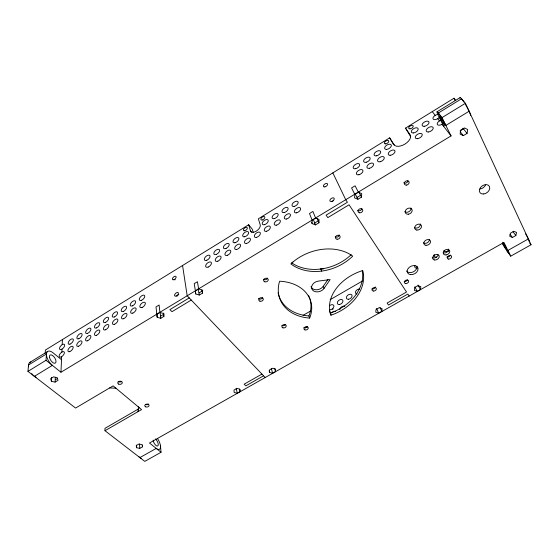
<?xml version="1.0" encoding="UTF-8"?>
<svg xmlns="http://www.w3.org/2000/svg" width="559" height="559" viewBox="0 0 559 559"><rect width="100%" height="100%" fill="white"/><g stroke="black" fill="none" stroke-linecap="round" stroke-linejoin="round"><path stroke-width="0.84" d="M312.097 223.614L312.16 220.232L309.483 213.552L312.914 211.463L315.639 218.122L319.035 219.421L318.958 222.803L315.493 224.893L312.097 223.614L311.51 222.126M507.034 250.991L510.73 256.162L531.05 244.765L465.423 103.282L461.524 98.775L438.354 113.016L441.987 117.642L451.057 135.914L60.966 372.245L61.658 356.656A3.431 1.691 -47.7 0 0 64.082 351.849A3.431 1.691 -47.7 0 0 59.534 354.644A3.431 1.691 -47.7 0 0 61.672 356.649M61.86 352.114L61.993 349.116M62.196 344.672L62.419 339.565M55.089 382.111L58.017 380.344L57.284 377.716L53.601 376.864L50.652 378.646L51.407 381.266L55.089 382.111L55.334 377.353M51.407 381.266L51.638 377.304M354.811 194.392L354.602 197.907L357.942 199.263L361.498 197.117L361.722 193.603L358.375 192.233L355.091 185.805L351.569 187.95L354.811 194.392L358.375 192.233M160.503 446.054L161.048 452.266L144.795 461.385L105.001 430.723L141.553 409.6L113.135 385.864L75.584 408.063L27.95 371.372L46.02 360.296L46.446 353.973A9.161 4.472 56.8 0 1 53.098 352.848L61.525 359.716M45.167 353.449L45.398 350.053L248.706 224.746L252.333 229.295L253.213 232.362M27.95 371.372L28.537 364.985L46.446 353.973A9.161 4.472 56.8 0 0 52.378 365.376L34.399 376.34M381.818 311.405L382.083 308.659L379.177 307.688L376.018 309.476L375.774 312.229L378.674 313.187L381.818 311.405L380.078 307.562M420.445 289.548L420.829 286.697L417.971 285.67L414.736 287.508L414.373 290.359L417.224 291.372L420.445 289.548L418.048 285.034M467.086 133.37L467.694 129.513L464.501 127.948L460.7 130.247L460.113 134.104L463.306 135.648L467.086 133.37L462.866 128.172M138.932 407.413L138.115 411.585L138.457 406.735M515.859 235.549L516.551 232.453L513.819 231.279L510.402 233.222L509.731 236.317L512.456 237.477L515.859 235.549L513.001 231.74M311.014 286.613A6.89 5.213 -20.1 0 0 316.513 289.793A6.89 5.213 -20.1 0 0 323.249 286.306L327.916 279.521M324.038 288.416L330.138 279.577L318.434 281.086A6.911 5.22 -20.1 0 0 312.383 289.897A6.911 5.22 -20.1 0 0 324.038 288.416L323.249 286.306M455.648 100.229L453.964 98.237L405.527 128.095L410.131 134.81A9.447 5.143 -30.7 0 1 404.954 144.075A9.447 5.143 -30.7 0 1 394.039 144.683L389.679 137.856L258.377 218.786L260.221 224.858A5.842 3.207 -38.6 0 1 256.288 231.126A5.842 3.207 -38.6 0 1 250.439 230.867L248.706 224.746M29.683 362.505L47.494 351.541M437.089 111.779L460.099 97.615M441.987 117.642L465.423 103.282M469.113 111.234L445.851 125.426A10.341 0.964 59.9 0 0 438.396 113.065A10.341 0.964 59.9 0 0 438.64 116.181L443.825 126.565M156.751 314.375L159.909 312.46L163.487 313.487L163.906 316.408L160.768 318.309L157.191 317.295L156.003 306.919L159.119 305.018L159.909 312.46M195.748 293.978L195.426 290.946L198.662 288.982L202.204 290.079L202.505 293.112L199.283 295.054L195.748 293.978L195.343 291.553M312.16 220.232L315.639 218.122M460.19 130.722L463.914 128.472M189.221 297.926L169.908 309.609L171.983 311.691L191.262 300.057M55.404 379.75L57.64 378.401M160.524 316.212L164.248 313.955M199.088 292.902L202.805 290.652M314.319 223.244L318.036 221.001M357.026 197.432L360.737 195.189M137.968 409.237L104.959 428.341L105.001 430.723M303.041 315.367L310.566 311.014M330.131 299.701L362.491 280.981M261.933 374.09L244.171 384.173L245.848 385.857L263.568 375.816M142.503 446.837L142.077 444.664L138.918 444.021L136.2 445.565L136.641 447.745L139.785 448.374L142.503 446.837L142.384 445.104M237.226 393.236L240.111 391.6L239.958 389.197L236.897 388.421L233.997 390.07L234.172 392.474L237.226 393.236L236.226 388.246M272.568 373.23L275.524 371.56L275.468 369.073L272.443 368.255L269.48 369.932L269.55 372.427L272.568 373.23L271.311 368.332M139.89 457.597L156.22 448.409A8.057 3.452 62.1 0 0 160.475 447.556A8.057 3.452 62.1 0 0 157.659 438.822M528.346 238.931L507.893 250.439A8.958 0.727 59 0 1 507.907 252.158A8.958 0.727 59 0 1 502.464 243.759M330.984 315.164L333.59 314.242A43.847 33.156 -20.4 0 0 363.029 271.618L362.728 270.57A40.688 29.536 -23 0 0 330.984 315.164L330.194 313.026L332.787 312.111A43.693 33.128 -20.4 0 0 362.26 270.353M320.279 269.082L321.949 268.893A17.238 13.06 -20.4 0 1 323.605 268.837M109.599 387.953L115.93 388.198M46.02 360.296L60.966 372.245M161.048 452.266L149.477 443.014L503.925 242.438L510.73 256.162M265.204 377.521L187.181 295.781L182.569 265.511M460.176 131.742L463.306 135.648M250.439 230.867L251.48 232.174M432.261 111.611L435.188 115.399M437.732 118.69L439.451 120.912M442.064 124.287L451.057 135.914M529.59 242.858L531.05 244.765M510.094 234.298L512.456 237.477M410.725 136.801L405.527 128.095M409.167 296.06L407.846 294.055L388.512 305.011L387.135 303.034L406.519 292.036L349.075 204.79L327.826 217.612L326.114 215.138L347.412 202.26L345.735 199.724L332.85 172.885M393.557 144.536L389.679 137.856M393.305 143.53L394.151 145.04M414.855 286.851L417.224 291.372M358.927 192.107L361.498 197.117M355.049 193.512L357.942 199.263M453.964 98.237L454.949 100.334M376.605 308.561L378.674 313.187M317.121 218.352L318.958 222.803M313.389 219.687L315.493 224.893M320.838 269.012L321.635 271.101M310.133 299.673A41.1 30.773 -15.6 0 1 308.938 315.933L309.665 318.085A41.24 30.801 -15.7 0 0 279.605 281.219A43.847 33.156 -20.4 0 0 309.665 318.085M274.665 368.297L275.524 371.56M269.138 370.792L269.55 372.427M239.601 389.113L240.111 391.6M201.932 289.883L202.505 293.112M198.662 288.982L197.411 281.729L194.218 283.672L195.426 290.946M198.172 288.584L199.283 295.054M163.542 313.103L163.906 316.408M160.153 312.502L160.768 318.309M156.862 313.976L157.191 317.295M139.519 444.042L139.785 448.374M136.487 445.139L136.641 447.745M177.028 296.214A2.341 1.286 -43.3 0 1 177.392 295.739M178.321 294.97A2.341 1.286 -43.3 0 1 178.817 294.719M267.558 278.109A2.348 1.824 -15.9 0 1 263.722 279.423M307.24 326.742A2.201 1.6 -17.9 0 1 303.858 327.546M339.236 234.913A2.411 1.894 -24 0 1 337.72 236.904A2.411 1.894 -24 0 1 335.197 236.785M375.382 286.921A2.257 1.656 -23.9 0 1 372.008 288.856M174.82 279.954A2.278 1.223 -42.8 0 1 175.177 279.5M332.535 309.393A3.137 2.089 -37.5 0 1 333.206 308.924M332.179 201.673A2.467 1.411 -34.6 0 1 332.626 201.24M333.15 200.863A2.467 1.411 -34.6 0 1 333.709 200.576M285.307 324.653A2.222 1.635 -16.4 0 1 281.89 325.464M262.646 297.493A2.306 1.754 -15.1 0 1 260.801 299.037A2.306 1.754 -15.1 0 1 258.51 298.464M329.649 305.668A3.158 2.089 -37.5 0 1 333.213 304.941A3.158 2.089 -37.5 0 1 333.241 307.946A3.158 2.089 -37.5 0 1 329.691 309.707M356.998 293.999A3.193 2.117 -35.3 0 1 355.81 291.218A3.193 2.117 -35.3 0 1 359.689 288.975M305.13 327.888A3.158 2.096 -39.8 0 1 307.233 326.924M331.585 312.949A3.186 2.131 -37.6 0 1 335.589 311.552M339.893 309.679A3.2 2.138 -36.8 0 1 341.605 306.884A3.2 2.138 -36.8 0 1 344.735 306.304M308.938 315.933A43.693 33.128 -20.4 0 1 278.075 292.595M308.617 295.669A41.1 30.773 -15.6 0 1 309.889 298.855M329.908 312.264A40.548 29.515 -23.1 0 1 329.426 310.699M351.192 254.68A43.986 34.938 -22.8 0 1 291.512 262.793M361.771 208.486A2.474 1.963 -27.6 0 1 360.192 210.561A2.474 1.963 -27.6 0 1 357.641 210.415M407.937 180.774A2.536 1.991 -32.7 0 1 406.253 182.926A2.536 1.991 -32.7 0 1 403.71 182.751M450.379 254.988A2.32 1.663 -29.6 0 1 446.893 256.972M407.476 279.877A2.264 1.642 -26.1 0 1 404.206 281.359M416.916 266.252A5.737 4.186 -27.1 0 1 413.094 271.953A5.737 4.186 -27.1 0 1 406.568 270.94M448.563 249.062A3.501 2.529 -29.8 0 1 446.941 252.116A3.501 2.529 -29.8 0 1 443.301 252.773M438.032 254.827A3.487 2.529 -29 0 1 435.65 257.615A3.487 2.529 -29 0 1 432.191 257.475M429.347 239.336A3.55 2.62 -29.5 0 1 427.362 242.725A3.55 2.62 -29.5 0 1 423.415 242.774M420.333 223.984A3.62 2.725 -30 0 1 418.342 227.478A3.62 2.725 -30 0 1 414.303 227.506M410.97 208.032A3.689 2.83 -30.6 0 1 408.964 211.637A3.689 2.83 -30.6 0 1 404.842 211.651M485.498 185.015A5.618 4.137 -35.5 0 1 479.971 189.012M525.663 233.935A9.007 0.992 58.8 0 1 529.107 241.565M459.896 97.965A10.411 1.335 60.1 0 1 463.963 102.087M465.361 104.288A10.411 1.335 60.1 0 1 470.531 115.433M502.688 242.257A4.703 0.377 59 0 1 505.979 247.686A4.703 0.377 59 0 1 506.014 248.734A4.703 0.377 59 0 1 502.73 243.486M439.681 116.775A3.857 2.061 -29 0 1 434.776 119.64A3.857 2.061 -29 0 1 433.532 116.852A3.857 2.061 -29 0 1 438.654 114.469M442.882 123.7A3.906 2.117 -28.8 0 1 437.299 124.391A3.906 2.117 -28.8 0 1 441.282 120.122M417.245 268.18A3.319 2.208 -30.7 0 1 414.988 265.469M436.579 257.105A3.354 2.222 -29.2 0 1 434.203 254.436M448.025 251.34A3.354 2.229 -28.3 0 1 448.814 250.977M448.674 250.439A3.375 2.229 -28.5 0 1 443.86 250.712M155.444 438.962A4.227 1.81 62.1 0 1 158.232 444.251A4.227 1.81 62.1 0 1 155.954 445.425A4.227 1.81 62.1 0 1 153.166 440.136M36.076 377.395A9.105 4.689 56.5 0 1 31.737 373.643M28.607 366.795A9.105 4.689 56.5 0 1 30.815 362.001M141.154 458.366A8.015 3.62 62.3 0 1 138.597 456.396M148.456 404.024A2.166 1.474 -6.8 0 1 145.431 404.471M121.736 381.308A2.25 1.572 -4.7 0 1 118.173 381.49M292.944 262.01L290.869 263.911A44.147 34.979 -22.8 0 0 352.687 256.162L351.751 255.442A43.847 33.156 -20.4 0 0 292.944 262.01M264.812 281.799A2.355 1.824 -15.9 0 0 268.243 279.759A2.355 1.824 -15.9 0 0 264.721 278.599A2.355 1.824 -15.9 0 0 264.812 281.799M304.997 329.908A2.208 1.6 -17.9 0 0 308.254 328.042A2.208 1.6 -17.9 0 0 305.039 327.057A2.208 1.6 -17.9 0 0 304.997 329.908M373.454 291.043A2.264 1.656 -23.9 0 0 376.298 288.549A2.264 1.656 -23.9 0 0 372.734 288.241A2.264 1.656 -23.9 0 0 373.454 291.043M337.091 239.203A2.418 1.901 -24 0 0 340.068 236.443A2.418 1.901 -24 0 0 336.197 236.024A2.418 1.901 -24 0 0 337.091 239.203M331.515 201.422A2.474 1.404 -34.6 0 0 334.156 198.375A2.474 1.404 -34.6 0 0 330.481 199.186A2.474 1.404 -34.6 0 0 331.515 201.422M324.933 186.867A2.411 1.328 -34.7 0 0 327.518 183.925A2.411 1.328 -34.7 0 0 323.961 184.756A2.411 1.328 -34.7 0 0 324.933 186.867M282.973 327.84A2.229 1.635 -16.4 0 0 286.236 325.96A2.229 1.635 -16.4 0 0 282.945 324.961A2.229 1.635 -16.4 0 0 282.973 327.84M259.935 301.168A2.313 1.761 -15.1 0 0 263.303 299.191A2.313 1.761 -15.1 0 0 259.83 298.094A2.313 1.761 -15.1 0 0 259.935 301.168M294.209 206.397A3.564 1.97 -36.4 0 0 298.094 201.988A3.564 1.97 -36.4 0 0 292.944 203.148A3.564 1.97 -36.4 0 0 294.209 206.397M284.182 212.553A3.55 1.956 -36.9 0 0 288.067 208.144A3.55 1.956 -36.9 0 0 282.98 209.269A3.55 1.956 -36.9 0 0 284.182 212.553M274.21 218.667A3.536 1.95 -37.5 0 0 278.103 214.258A3.536 1.95 -37.5 0 0 273.078 215.355A3.536 1.95 -37.5 0 0 274.21 218.667M264.302 224.739A3.522 1.936 -38 0 0 268.201 220.344A3.522 1.936 -38 0 0 263.233 221.406A3.522 1.936 -38 0 0 264.302 224.739M244.674 236.785A3.494 1.915 -39.1 0 0 248.573 232.39A3.494 1.915 -39.1 0 0 243.724 233.396A3.494 1.915 -39.1 0 0 244.674 236.785M234.941 242.753A3.487 1.901 -39.6 0 0 238.854 238.358A3.487 1.901 -39.6 0 0 234.06 239.336A3.487 1.901 -39.6 0 0 234.941 242.753M226.018 248.448A3.473 1.894 -40.1 0 0 228.966 243.843A3.473 1.894 -40.1 0 0 223.928 245.925A3.473 1.894 -40.1 0 0 226.018 248.448M216.403 254.352A3.466 1.88 -40.6 0 0 219.373 249.733A3.466 1.88 -40.6 0 0 214.376 251.795A3.466 1.88 -40.6 0 0 216.403 254.352M206.844 260.214A3.459 1.866 -41.1 0 0 209.835 255.596A3.459 1.866 -41.1 0 0 204.88 257.629A3.459 1.866 -41.1 0 0 206.844 260.214M339.446 304.494A3.165 2.096 -36.8 0 0 342.835 300.414A3.165 2.096 -36.8 0 0 338.076 301.056A3.165 2.096 -36.8 0 0 339.446 304.494M348.557 299.254A3.179 2.103 -36 0 0 351.939 295.173A3.179 2.103 -36 0 0 347.132 295.837A3.179 2.103 -36 0 0 348.557 299.254M296.633 212.811A3.606 2.012 -36.4 0 0 300.553 208.332A3.606 2.012 -36.4 0 0 295.341 209.478A3.606 2.012 -36.4 0 0 296.633 212.811M286.474 219.016A3.592 2.005 -37 0 0 290.401 214.544A3.592 2.005 -37 0 0 285.251 215.655A3.592 2.005 -37 0 0 286.474 219.016M276.384 225.179A3.578 1.991 -37.6 0 0 280.318 220.714A3.578 1.991 -37.6 0 0 275.217 221.79A3.578 1.991 -37.6 0 0 276.384 225.179M266.35 231.307A3.564 1.984 -38.1 0 0 270.29 226.842A3.564 1.984 -38.1 0 0 265.252 227.89A3.564 1.984 -38.1 0 0 266.35 231.307M256.378 237.4A3.55 1.97 -38.7 0 0 260.326 232.935A3.55 1.97 -38.7 0 0 255.351 233.955A3.55 1.97 -38.7 0 0 256.378 237.4M246.47 243.451A3.536 1.963 -39.2 0 0 250.418 238.993A3.536 1.963 -39.2 0 0 245.506 239.986A3.536 1.963 -39.2 0 0 246.47 243.451M236.625 249.468A3.529 1.95 -39.8 0 0 240.58 245.017A3.529 1.95 -39.8 0 0 235.716 245.974A3.529 1.95 -39.8 0 0 236.625 249.468M227.59 255.218A3.515 1.936 -40.3 0 0 230.567 250.53A3.515 1.936 -40.3 0 0 225.466 252.619A3.515 1.936 -40.3 0 0 227.59 255.218M217.856 261.165A3.508 1.922 -40.8 0 0 220.854 256.476A3.508 1.922 -40.8 0 0 215.802 258.537A3.508 1.922 -40.8 0 0 217.856 261.165M208.179 267.076A3.494 1.915 -41.3 0 0 211.197 262.381A3.494 1.915 -41.3 0 0 206.187 264.421A3.494 1.915 -41.3 0 0 208.179 267.076M262.234 219.987A2.327 1.272 -38 0 0 264.812 217.081A2.327 1.272 -38 0 0 261.535 217.793A2.327 1.272 -38 0 0 262.234 219.987M244.723 230.755A2.313 1.258 -39 0 0 247.309 227.855A2.313 1.258 -39 0 0 244.108 228.533A2.313 1.258 -39 0 0 244.723 230.755M483.675 193.987A5.674 4.151 -35.3 0 0 489.439 186.468A5.674 4.151 -35.3 0 0 480.537 187.468A5.674 4.151 -35.3 0 0 483.675 193.987M440.303 118.298A5.429 0.51 59.9 0 0 444.887 125.454A5.429 0.51 59.9 0 0 441.435 118.501A5.429 0.51 59.9 0 0 440.303 118.298M359.64 212.804A2.481 1.963 -27.5 0 0 362.721 209.932A2.481 1.963 -27.5 0 0 358.808 209.464A2.481 1.963 -27.5 0 0 359.64 212.804M406.491 185.092A2.55 1.991 -32.6 0 0 408.909 181.633A2.55 1.991 -32.6 0 0 404.772 182.094A2.55 1.991 -32.6 0 0 406.491 185.092M448.591 259.083A2.327 1.663 -29.5 0 0 451.602 256.511A2.327 1.663 -29.5 0 0 448.115 256.148A2.327 1.663 -29.5 0 0 448.591 259.083M405.743 283.511A2.271 1.642 -26.1 0 0 408.643 281.016A2.271 1.642 -26.1 0 0 405.135 280.695A2.271 1.642 -26.1 0 0 405.743 283.511M410.641 274.63A5.758 4.186 -27 0 0 418.02 268.278A5.758 4.186 -27 0 0 409.181 267.398A5.758 4.186 -27 0 0 410.641 274.63M446.068 254.925A3.515 2.529 -29.7 0 0 449.562 250.411A3.515 2.529 -29.7 0 0 443.902 251.117A3.515 2.529 -29.7 0 0 446.068 254.925M434.699 259.998A3.501 2.529 -28.9 0 0 439.213 256.12A3.501 2.529 -28.9 0 0 433.924 255.575A3.501 2.529 -28.9 0 0 434.699 259.998M425.951 245.303A3.564 2.627 -29.4 0 0 430.521 241.313A3.564 2.627 -29.4 0 0 425.113 240.719A3.564 2.627 -29.4 0 0 425.951 245.303M416.867 230.056A3.634 2.725 -29.9 0 0 421.5 225.948A3.634 2.725 -29.9 0 0 415.966 225.298A3.634 2.725 -29.9 0 0 416.867 230.056M408.315 214.209A3.703 2.837 -30.5 0 0 411.857 209.276A3.703 2.837 -30.5 0 0 405.834 209.974A3.703 2.837 -30.5 0 0 408.315 214.209M355.713 168.678A3.668 2.019 -33 0 0 359.563 164.248A3.668 2.019 -33 0 0 354.043 165.597A3.668 2.019 -33 0 0 355.713 168.678M366.194 162.25A3.689 2.026 -32.5 0 0 370.03 157.82A3.689 2.026 -32.5 0 0 364.447 159.203A3.689 2.026 -32.5 0 0 366.194 162.25M376.738 155.779A3.717 2.033 -31.9 0 0 380.567 151.349A3.717 2.033 -31.9 0 0 374.921 152.761A3.717 2.033 -31.9 0 0 376.738 155.779M386.514 149.407A3.738 2.04 -31.4 0 0 391.349 145.354A3.738 2.04 -31.4 0 0 386.115 145.64A3.738 2.04 -31.4 0 0 386.514 149.407M413.311 132.965A3.801 2.054 -30.1 0 0 418.181 128.884A3.801 2.054 -30.1 0 0 412.759 129.269A3.801 2.054 -30.1 0 0 413.311 132.965M424.148 126.32A3.829 2.061 -29.6 0 0 429.032 122.218A3.829 2.061 -29.6 0 0 423.533 122.645A3.829 2.061 -29.6 0 0 424.148 126.32M428.285 131.987A3.878 2.11 -29.3 0 0 433.232 127.836A3.878 2.11 -29.3 0 0 427.635 128.228A3.878 2.11 -29.3 0 0 428.285 131.987M417.3 138.695A3.85 2.103 -29.9 0 0 422.234 134.558A3.85 2.103 -29.9 0 0 416.714 134.915A3.85 2.103 -29.9 0 0 417.3 138.695M390.14 155.29A3.787 2.089 -31.2 0 0 395.031 151.189A3.787 2.089 -31.2 0 0 389.721 151.447A3.787 2.089 -31.2 0 0 390.14 155.29M380.232 161.733A3.759 2.082 -31.8 0 0 384.11 157.233A3.759 2.082 -31.8 0 0 378.373 158.637A3.759 2.082 -31.8 0 0 380.232 161.733M369.548 168.259A3.738 2.075 -32.4 0 0 373.433 163.766A3.738 2.075 -32.4 0 0 367.766 165.136A3.738 2.075 -32.4 0 0 369.548 168.259M358.934 174.743A3.717 2.068 -32.9 0 0 362.819 170.25A3.717 2.068 -32.9 0 0 357.222 171.592A3.717 2.068 -32.9 0 0 358.934 174.743M409.978 128.843A2.509 1.349 -30.2 0 0 413.199 126.145A2.509 1.349 -30.2 0 0 409.628 126.404A2.509 1.349 -30.2 0 0 409.978 128.843M385.563 143.859A2.474 1.335 -31.4 0 0 388.764 141.182A2.474 1.335 -31.4 0 0 385.312 141.385A2.474 1.335 -31.4 0 0 385.563 143.859M49.513 357.376A4.807 2.348 56.8 0 0 54.929 363.259A4.807 2.348 56.8 0 0 53.741 356.551A4.807 2.348 56.8 0 0 49.513 357.376M61.336 349.452A3.389 1.656 -47.4 0 0 64.627 344.77A3.389 1.656 -47.4 0 0 60.323 346.461A3.389 1.656 -47.4 0 0 61.336 349.452M173.975 279.647A2.285 1.216 -42.8 0 0 176.015 276.551A2.285 1.216 -42.8 0 0 172.815 277.858A2.285 1.216 -42.8 0 0 173.975 279.647M176.176 296.011A2.348 1.279 -43.3 0 0 178.272 292.804A2.348 1.279 -43.3 0 0 174.981 294.104A2.348 1.279 -43.3 0 0 176.176 296.011M70.036 344.113A3.389 1.67 -47.1 0 0 73.313 339.439A3.389 1.67 -47.1 0 0 68.974 341.144A3.389 1.67 -47.1 0 0 70.036 344.113M78.791 338.747A3.389 1.684 -46.8 0 0 82.047 334.072A3.389 1.684 -46.8 0 0 77.666 335.798A3.389 1.684 -46.8 0 0 78.791 338.747M87.595 333.346A3.396 1.698 -46.5 0 0 90.831 328.678A3.396 1.698 -46.5 0 0 86.414 330.425A3.396 1.698 -46.5 0 0 87.595 333.346M96.448 327.916A3.396 1.712 -46.1 0 0 99.67 323.249A3.396 1.712 -46.1 0 0 95.212 325.017A3.396 1.712 -46.1 0 0 96.448 327.916M105.351 322.452A3.396 1.726 -45.8 0 0 108.558 317.791A3.396 1.726 -45.8 0 0 104.065 319.58A3.396 1.726 -45.8 0 0 105.351 322.452M114.309 316.96A3.403 1.74 -45.4 0 0 117.495 312.306A3.403 1.74 -45.4 0 0 112.96 314.116A3.403 1.74 -45.4 0 0 114.309 316.96M123.315 311.44A3.403 1.754 -45 0 0 126.488 306.779A3.403 1.754 -45 0 0 121.911 308.617A3.403 1.754 -45 0 0 123.315 311.44M132.378 305.878A3.41 1.768 -44.7 0 0 135.53 301.224A3.41 1.768 -44.7 0 0 130.918 303.083A3.41 1.768 -44.7 0 0 132.378 305.878M141.497 300.288A3.41 1.775 -44.3 0 0 144.627 295.641A3.41 1.775 -44.3 0 0 139.974 297.514A3.41 1.775 -44.3 0 0 141.497 300.288M142.056 307.464A3.452 1.817 -44.5 0 0 145.221 302.74A3.452 1.817 -44.5 0 0 140.512 304.62A3.452 1.817 -44.5 0 0 142.056 307.464M132.839 313.103A3.452 1.803 -44.9 0 0 136.019 308.372A3.452 1.803 -44.9 0 0 131.351 310.224A3.452 1.803 -44.9 0 0 132.839 313.103M123.672 318.7A3.445 1.789 -45.3 0 0 126.872 313.969A3.445 1.789 -45.3 0 0 122.246 315.8A3.445 1.789 -45.3 0 0 123.672 318.7M114.56 324.269A3.445 1.775 -45.7 0 0 117.781 319.531A3.445 1.775 -45.7 0 0 113.197 321.341A3.445 1.775 -45.7 0 0 114.56 324.269M105.497 329.803A3.438 1.761 -46.1 0 0 108.739 325.065A3.438 1.761 -46.1 0 0 104.198 326.854A3.438 1.761 -46.1 0 0 105.497 329.803M96.497 335.302A3.438 1.747 -46.4 0 0 99.754 330.565A3.438 1.747 -46.4 0 0 95.247 332.326A3.438 1.747 -46.4 0 0 96.497 335.302M87.539 340.773A3.438 1.733 -46.8 0 0 90.817 336.029A3.438 1.733 -46.8 0 0 86.352 337.776A3.438 1.733 -46.8 0 0 87.539 340.773M78.637 346.21A3.431 1.719 -47.1 0 0 81.935 341.465A3.431 1.719 -47.1 0 0 77.505 343.184A3.431 1.719 -47.1 0 0 78.637 346.21M69.791 351.611A3.431 1.705 -47.4 0 0 73.103 346.866A3.431 1.705 -47.4 0 0 68.715 348.571A3.431 1.705 -47.4 0 0 69.791 351.611M145.599 406.805A2.173 1.474 -6.8 0 0 149.071 405.631A2.173 1.474 -6.8 0 0 146.13 404.234A2.173 1.474 -6.8 0 0 145.599 406.805M118.669 384.103A2.257 1.572 -4.7 0 0 122.267 382.88A2.257 1.572 -4.7 0 0 119.144 381.371A2.257 1.572 -4.7 0 0 118.669 384.103"/></g></svg>
